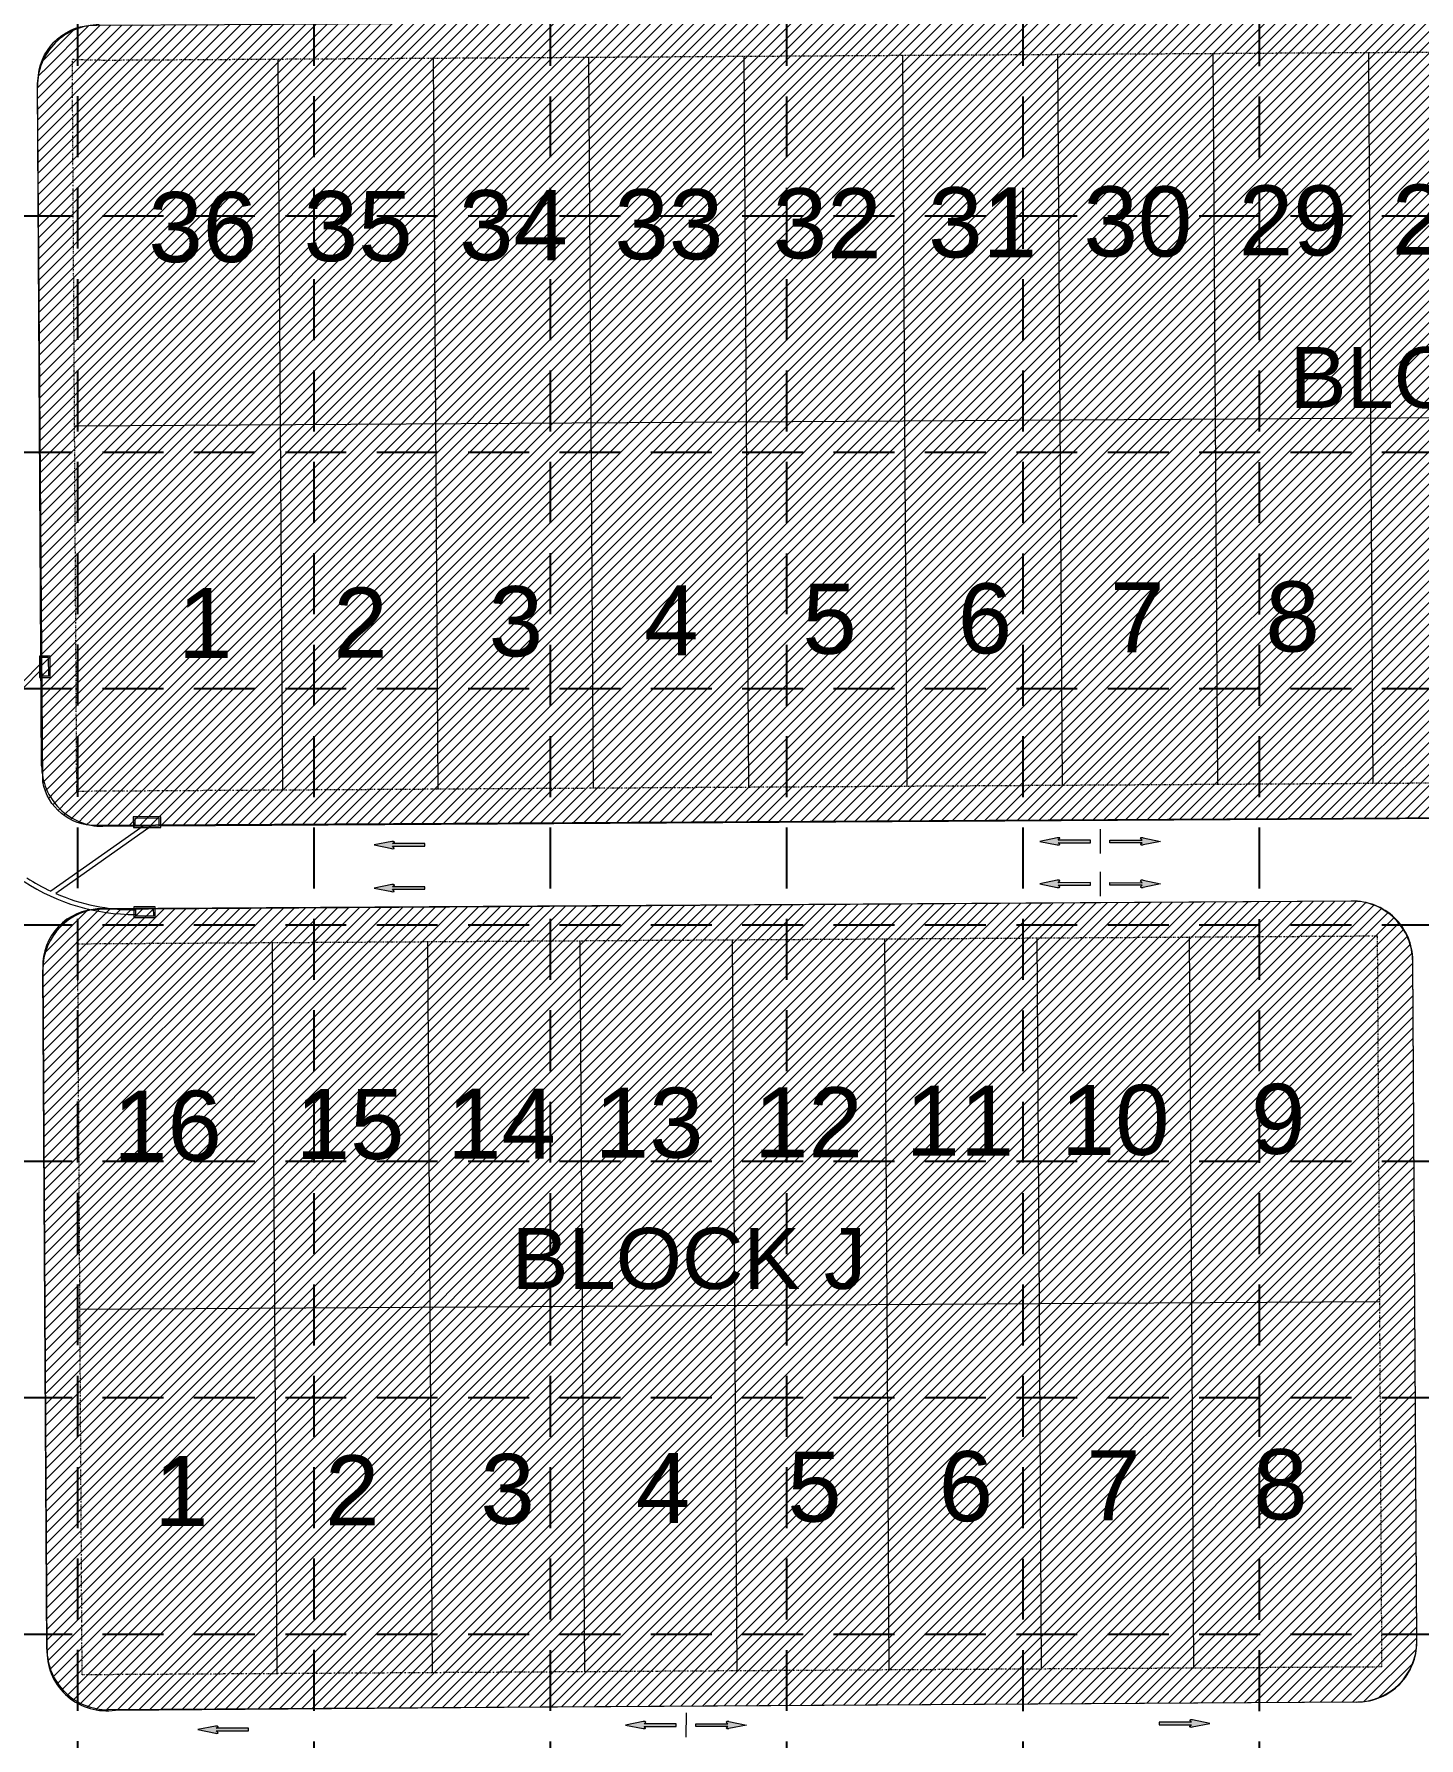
# Model space of a CAD drawing. Extents: x 218174 to 221286, y 216036 to 221010.
# Drawn here: x 219793 to 220248, y 218489 to 219048 of the extents above; entities that cross this region are included whole.
import ezdxf
from ezdxf.enums import TextEntityAlignment as Align

# ---------------------------------------------------------------- set-up
doc = ezdxf.new("R2010")
doc.units = 0
doc.header["$MEASUREMENT"] = 0
doc.linetypes.add('DASHED', pattern=[0.75, 0.5, -0.25])
doc.linetypes.add('DIVIDE', pattern=[1.25, 0.5, -0.25, 0, -0.25, 0, -0.25])
for name, color, linetype, lineweight in [('1 ARROWS', 7, 'Continuous', 0), ('1 BLOCK NUMBERS', 7, 'Continuous', 0), ('1 CURB LINE', 7, 'Continuous', 0), ('1 LOT NUMBERS', 7, 'Continuous', 0), ('1 STORM PIPE', 5, 'Continuous', 0), ('PH.2-10', 7, 'Continuous', 0), ('PH.2-27', 7, 'Continuous', 0), ('PH.2-29', 7, 'Continuous', 0)]:
    doc.layers.add(name, color=color, linetype=linetype, lineweight=lineweight)
doc.layers.add('1 SODDED LOT', color=2, linetype='Continuous')
doc.layers.add('GRID', color=251, linetype='DASHED')
doc.styles.get("Standard").update_dxf_attribs({"font": 'ARIAL.TTF'})

msp = doc.modelspace()

# ---------------------------------------------------------------- hatches: boundary and pattern name
at = {"layer": '1 ARROWS', "linetype": 'Continuous', "lineweight": 0}
h = msp.add_hatch(color=256, dxfattribs=at)
edge = h.paths.add_edge_path()
edge.add_line((219911.32, 218780.92), (219910.77, 218781.52))
edge.add_line((219910.77, 218781.52), (219921.35, 218781.52))
edge.add_line((219921.35, 218781.52), (219921.35, 218782.38))
edge.add_line((219921.35, 218782.38), (219910.77, 218782.38))
edge.add_line((219910.77, 218782.38), (219911.3, 218782.88))
edge.add_line((219911.3, 218782.88), (219911.31, 218782.88))
edge.add_ellipse((219910.77, 218782.93), major_axis=(-0.56, 0), ratio=0.285714, start_angle=162.8173, end_angle=304.7269)
edge.add_line((219910.45, 218783.06), (219910.45, 218783.06))
edge.add_line((219910.45, 218783.06), (219904.72, 218781.93))
edge.add_line((219904.72, 218781.93), (219910.45, 218780.75))
edge.add_line((219910.45, 218780.75), (219910.45, 218780.75))
edge.add_ellipse((219910.77, 218780.88), major_axis=(-0.56, 0), ratio=0.285714, start_angle=54.1685, end_angle=194.4967)
edge.add_line((219911.32, 218780.92), (219911.32, 218780.92))
h = msp.add_hatch(color=256, dxfattribs=at)
edge = h.paths.add_edge_path()
edge.add_line((220129.8, 218782.16), (220129.26, 218782.66))
edge.add_line((220129.26, 218782.66), (220139.85, 218782.68))
edge.add_line((220139.85, 218782.68), (220139.85, 218783.54))
edge.add_line((220139.85, 218783.54), (220129.26, 218783.52))
edge.add_line((220129.26, 218783.52), (220129.81, 218784.13))
edge.add_line((220129.81, 218784.13), (220129.81, 218784.13))
edge.add_ellipse((220129.27, 218784.17), major_axis=(0.56, 0.001), ratio=0.285714, start_angle=-14.4967, end_angle=125.8315)
edge.add_line((220128.94, 218784.3), (220128.94, 218784.3))
edge.add_line((220128.94, 218784.3), (220123.22, 218783.11))
edge.add_line((220123.22, 218783.11), (220128.95, 218781.98))
edge.add_ellipse((220129.27, 218782.11), major_axis=(0.56, 0.001), ratio=0.285714, start_angle=235.2731, end_angle=377.1827)
edge.add_line((220129.81, 218782.16), (220129.8, 218782.16))
edge.add_line((220129.8, 218782.16), (220129.8, 218782.16))
edge.add_line((220129.8, 218782.16), (220129.8, 218782.16))
h = msp.add_hatch(color=256, dxfattribs=at)
edge = h.paths.add_edge_path()
edge.add_line((220156.29, 218782.16), (220156.83, 218782.66))
edge.add_line((220156.83, 218782.66), (220146.25, 218782.68))
edge.add_line((220146.25, 218782.68), (220146.25, 218783.54))
edge.add_line((220146.25, 218783.54), (220156.83, 218783.52))
edge.add_line((220156.83, 218783.52), (220156.28, 218784.13))
edge.add_line((220156.28, 218784.13), (220156.28, 218784.13))
edge.add_ellipse((220156.83, 218784.17), major_axis=(-0.56, 0.001), ratio=0.285714, start_angle=234.1685, end_angle=374.4967, ccw=False)
edge.add_line((220157.15, 218784.3), (220157.15, 218784.3))
edge.add_line((220157.15, 218784.3), (220162.88, 218783.11))
edge.add_line((220162.88, 218783.11), (220157.14, 218781.98))
edge.add_ellipse((220156.83, 218782.11), major_axis=(-0.56, 0.001), ratio=0.285714, start_angle=-17.1827, end_angle=124.7269, ccw=False)
edge.add_line((220156.29, 218782.16), (220156.29, 218782.16))
edge.add_line((220156.29, 218782.16), (220156.29, 218782.16))
edge.add_line((220156.29, 218782.16), (220156.29, 218782.16))
h = msp.add_hatch(color=256, dxfattribs=at)
edge = h.paths.add_edge_path()
edge.add_line((219911.32, 218766.78), (219910.77, 218767.38))
edge.add_line((219910.77, 218767.38), (219921.35, 218767.38))
edge.add_line((219921.35, 218767.38), (219921.35, 218768.24))
edge.add_line((219921.35, 218768.24), (219910.77, 218768.24))
edge.add_line((219910.77, 218768.24), (219911.3, 218768.74))
edge.add_line((219911.3, 218768.74), (219911.31, 218768.75))
edge.add_ellipse((219910.77, 218768.79), major_axis=(-0.56, 0), ratio=0.285714, start_angle=162.8173, end_angle=304.7269)
edge.add_line((219910.45, 218768.92), (219910.45, 218768.92))
edge.add_line((219910.45, 218768.92), (219904.72, 218767.79))
edge.add_line((219904.72, 218767.79), (219910.45, 218766.61))
edge.add_line((219910.45, 218766.61), (219910.45, 218766.61))
edge.add_ellipse((219910.77, 218766.74), major_axis=(-0.56, 0), ratio=0.285714, start_angle=54.1685, end_angle=194.4967)
edge.add_line((219911.32, 218766.78), (219911.32, 218766.78))
h = msp.add_hatch(color=256, dxfattribs=at)
edge = h.paths.add_edge_path()
edge.add_line((220129.8, 218768.19), (220129.26, 218768.69))
edge.add_line((220129.26, 218768.69), (220139.85, 218768.71))
edge.add_line((220139.85, 218768.71), (220139.85, 218769.57))
edge.add_line((220139.85, 218769.57), (220129.26, 218769.55))
edge.add_line((220129.26, 218769.55), (220129.81, 218770.16))
edge.add_line((220129.81, 218770.16), (220129.81, 218770.16))
edge.add_ellipse((220129.27, 218770.2), major_axis=(0.56, 0.001), ratio=0.285714, start_angle=-14.4967, end_angle=125.8315)
edge.add_line((220128.94, 218770.33), (220128.94, 218770.33))
edge.add_line((220128.94, 218770.33), (220123.22, 218769.14))
edge.add_line((220123.22, 218769.14), (220128.95, 218768.01))
edge.add_ellipse((220129.27, 218768.14), major_axis=(0.56, 0.001), ratio=0.285714, start_angle=235.2731, end_angle=377.1827)
edge.add_line((220129.81, 218768.19), (220129.8, 218768.19))
edge.add_line((220129.8, 218768.19), (220129.8, 218768.19))
edge.add_line((220129.8, 218768.19), (220129.8, 218768.19))
h = msp.add_hatch(color=256, dxfattribs=at)
edge = h.paths.add_edge_path()
edge.add_line((220156.29, 218768.19), (220156.83, 218768.69))
edge.add_line((220156.83, 218768.69), (220146.25, 218768.71))
edge.add_line((220146.25, 218768.71), (220146.25, 218769.57))
edge.add_line((220146.25, 218769.57), (220156.83, 218769.55))
edge.add_line((220156.83, 218769.55), (220156.28, 218770.16))
edge.add_line((220156.28, 218770.16), (220156.28, 218770.16))
edge.add_ellipse((220156.83, 218770.2), major_axis=(-0.56, 0.001), ratio=0.285714, start_angle=234.1685, end_angle=374.4967, ccw=False)
edge.add_line((220157.15, 218770.33), (220157.15, 218770.33))
edge.add_line((220157.15, 218770.33), (220162.88, 218769.14))
edge.add_line((220162.88, 218769.14), (220157.14, 218768.01))
edge.add_ellipse((220156.83, 218768.14), major_axis=(-0.56, 0.001), ratio=0.285714, start_angle=-17.1827, end_angle=124.7269, ccw=False)
edge.add_line((220156.29, 218768.19), (220156.29, 218768.19))
edge.add_line((220156.29, 218768.19), (220156.29, 218768.19))
edge.add_line((220156.29, 218768.19), (220156.29, 218768.19))
h = msp.add_hatch(color=256, dxfattribs=at)
edge = h.paths.add_edge_path()
edge.add_line((220172.44, 218494.56), (220172.99, 218493.95))
edge.add_line((220172.99, 218493.95), (220162.4, 218493.95))
edge.add_line((220162.4, 218493.95), (220162.41, 218493.09))
edge.add_line((220162.41, 218493.09), (220172.99, 218493.09))
edge.add_line((220172.99, 218493.09), (220172.45, 218492.59))
edge.add_line((220172.45, 218492.59), (220172.45, 218492.59))
edge.add_ellipse((220172.99, 218492.54), major_axis=(-0.56, 0), ratio=0.285714, start_angle=-17.1827, end_angle=124.7269)
edge.add_line((220173.3, 218492.41), (220173.3, 218492.41))
edge.add_line((220173.3, 218492.41), (220179.04, 218493.55))
edge.add_line((220179.04, 218493.55), (220173.31, 218494.73))
edge.add_line((220173.31, 218494.73), (220173.31, 218494.73))
edge.add_ellipse((220172.98, 218494.6), major_axis=(-0.56, 0), ratio=0.285714, start_angle=234.1685, end_angle=374.4967)
edge.add_line((220172.44, 218494.56), (220172.44, 218494.56))
h = msp.add_hatch(color=256, dxfattribs=at)
edge = h.paths.add_edge_path()
edge.add_line((219853.43, 218490.52), (219852.88, 218491.13))
edge.add_line((219852.88, 218491.13), (219863.46, 218491.13))
edge.add_line((219863.46, 218491.13), (219863.46, 218491.99))
edge.add_line((219863.46, 218491.99), (219852.88, 218491.99))
edge.add_line((219852.88, 218491.99), (219853.41, 218492.49))
edge.add_line((219853.41, 218492.49), (219853.42, 218492.49))
edge.add_ellipse((219852.88, 218492.54), major_axis=(-0.56, 0), ratio=0.285714, start_angle=162.8173, end_angle=304.7269)
edge.add_line((219852.56, 218492.67), (219852.56, 218492.67))
edge.add_line((219852.56, 218492.67), (219846.83, 218491.53))
edge.add_line((219846.83, 218491.53), (219852.56, 218490.35))
edge.add_line((219852.56, 218490.35), (219852.56, 218490.35))
edge.add_ellipse((219852.89, 218490.48), major_axis=(-0.56, 0), ratio=0.285714, start_angle=54.1685, end_angle=194.4967)
edge.add_line((219853.43, 218490.52), (219853.43, 218490.52))
h = msp.add_hatch(color=256, dxfattribs=at)
edge = h.paths.add_edge_path()
edge.add_line((219993.83, 218492.07), (219993.29, 218492.57))
edge.add_line((219993.29, 218492.57), (220003.87, 218492.59))
edge.add_line((220003.87, 218492.59), (220003.87, 218493.45))
edge.add_line((220003.87, 218493.45), (219993.29, 218493.43))
edge.add_line((219993.29, 218493.43), (219993.84, 218494.04))
edge.add_line((219993.84, 218494.04), (219993.84, 218494.04))
edge.add_ellipse((219993.3, 218494.08), major_axis=(0.56, 0.001), ratio=0.285714, start_angle=-14.4967, end_angle=125.8315)
edge.add_line((219992.97, 218494.21), (219992.97, 218494.21))
edge.add_line((219992.97, 218494.21), (219987.24, 218493.02))
edge.add_line((219987.24, 218493.02), (219992.98, 218491.89))
edge.add_ellipse((219993.29, 218492.03), major_axis=(0.56, 0.001), ratio=0.285714, start_angle=235.2731, end_angle=377.1827)
edge.add_line((219993.83, 218492.07), (219993.83, 218492.07))
edge.add_line((219993.83, 218492.07), (219993.83, 218492.07))
edge.add_line((219993.83, 218492.07), (219993.83, 218492.07))
h = msp.add_hatch(color=256, dxfattribs=at)
edge = h.paths.add_edge_path()
edge.add_line((220020.32, 218492.07), (220020.86, 218492.57))
edge.add_line((220020.86, 218492.57), (220010.27, 218492.59))
edge.add_line((220010.27, 218492.59), (220010.27, 218493.45))
edge.add_line((220010.27, 218493.45), (220020.86, 218493.43))
edge.add_line((220020.86, 218493.43), (220020.31, 218494.04))
edge.add_line((220020.31, 218494.04), (220020.31, 218494.04))
edge.add_ellipse((220020.85, 218494.08), major_axis=(-0.56, 0.001), ratio=0.285714, start_angle=234.1685, end_angle=374.4967, ccw=False)
edge.add_line((220021.18, 218494.21), (220021.18, 218494.21))
edge.add_line((220021.18, 218494.21), (220026.9, 218493.02))
edge.add_line((220026.9, 218493.02), (220021.17, 218491.89))
edge.add_ellipse((220020.85, 218492.03), major_axis=(-0.56, 0.001), ratio=0.285714, start_angle=-17.1827, end_angle=124.7269, ccw=False)
edge.add_line((220020.32, 218492.07), (220020.32, 218492.07))
edge.add_line((220020.32, 218492.07), (220020.32, 218492.07))
edge.add_line((220020.32, 218492.07), (220020.32, 218492.07))
at = {"layer": '1 SODDED LOT', "linetype": 'Continuous', "lineweight": 0}
h = msp.add_hatch(dxfattribs=at)
h.set_pattern_fill('ANSI31', color=256, scale=20, style=0)
edge = h.paths.add_edge_path()
edge.add_line((219898.36, 218322.25), (219639.95, 218326.12))
edge.add_line((219639.95, 218326.12), (219639.95, 218655.64))
edge.add_line((219639.95, 218655.64), (219637.47, 218861.45))
edge.add_line((219637.47, 218861.45), (219636.27, 218991.11))
edge.add_line((219636.27, 218991.11), (219635.71, 219057.01))
edge.add_line((219635.71, 219057.01), (219744.33, 219057.51))
edge.add_arc((219744.45, 219031.69), 25.82, 42.9635, 90.2674, ccw=False)
edge.add_arc((219752.22, 219038.93), 15.2, -11.3021, 42.9635, ccw=False)
edge.add_line((219767.13, 219035.95), (219770.08, 218532.4))
edge.add_arc((219748.71, 218532.27), 21.37, -29.7367, 0.3357, ccw=False)
edge.add_arc((219823.43, 218489.59), 64.69, 150.2633, 165.6355)
edge.add_arc((219790.14, 218498.11), 30.32, 165.6355, 211.9913)
edge.add_arc((219818.75, 218515.98), 64.05, 211.9913, 228.4292)
edge.add_arc((219796.7, 218491.12), 30.82, 228.4292, 286.9826)
edge.add_arc((219636.2, 219016.67), 580.33, 286.98259, 288.06319)
edge.add_arc((219813.42, 218473.28), 8.77, 288.0632, 314.3918)
edge.add_arc((219824.18, 218462.29), 6.61, 99.1953, 134.3918, ccw=False)
edge.add_line((219823.13, 218468.81), (219826.29, 218470.19))
edge.add_line((219826.29, 218470.19), (219830.16, 218470.92))
edge.add_line((219830.16, 218470.92), (219877.98, 218471.39))
edge.add_arc((219878.17, 218452.31), 19.08, 10.285, 90.5663, ccw=False)
edge.add_line((219896.95, 218455.72), (219898.36, 218322.25))
h = msp.add_hatch(dxfattribs=at)
h.set_pattern_fill('ANSI31', color=256, scale=20, style=0)
edge = h.paths.add_edge_path()
edge.add_line((219855.55, 219051.24), (220751.37, 219056.67))
edge.add_arc((220751.48, 219037.45), 19.22, 0.8429, 90.3471, ccw=False)
edge.add_line((220770.7, 219037.73), (220771.71, 218811.97))
edge.add_arc((220753.26, 218811.89), 18.45, -95.6881, 0.256, ccw=False)
edge.add_line((220751.43, 218793.53), (219813.33, 218788.28))
edge.add_arc((219813.23, 218805.93), 17.65, 190.6944, 270.3209, ccw=False)
edge.add_line((219795.89, 218802.65), (219794.18, 219031.8))
edge.add_line((219794.18, 219031.8), (219794.47, 219034.56))
edge.add_arc((219812.8, 219032.64), 18.42, 87.4644, 174.0129, ccw=False)
edge.add_line((219813.61, 219051.04), (219855.55, 219051.24))
h = msp.add_hatch(dxfattribs=at)
h.set_pattern_fill('ANSI31', color=256, scale=20, style=0)
edge = h.paths.add_edge_path()
edge.add_line((219947.42, 218498.86), (220227.61, 218500.64))
edge.add_arc((220227.48, 218520.14), 19.5, 270.3651, 360.6555)
edge.add_line((220246.98, 218520.37), (220245.7, 218744.04))
edge.add_arc((220226.16, 218743.93), 19.55, 0.3273, 91.6879)
edge.add_line((220225.58, 218763.47), (219814.18, 218760.79))
edge.add_arc((219814.3, 218742.4), 18.39, 90.3734, 181.9678)
edge.add_line((219795.92, 218741.77), (219797.28, 218517.06))
edge.add_arc((219816.72, 218517.18), 19.44, 180.3462, 278.95)
edge.add_line((219819.74, 218497.98), (219947.42, 218498.86))

# ---------------------------------------------------------------- linework, layer by layer
at = {"layer": '1 ARROWS', "linetype": 'Continuous', "lineweight": 0}
for p, q in [((220143.07, 218787.11), (220143.03, 218779.11)), ((219910.45, 218783.06), (219904.72, 218781.93)), ((219904.72, 218781.93), (219910.45, 218780.75)), ((219910.45, 218783.06), (219910.45, 218783.06)), ((219910.45, 218780.75), (219910.45, 218780.75)), ((219910.77, 218782.38), (219911.3, 218782.88)), ((219921.35, 218782.38), (219910.77, 218782.38)), ((219911.32, 218780.92), (219910.77, 218781.52)), ((219910.77, 218781.52), (219921.35, 218781.52)), ((219911.3, 218782.88), (219911.31, 218782.88)), ((219911.32, 218780.92), (219911.32, 218780.92)), ((219921.35, 218781.52), (219921.35, 218782.38)), ((220128.94, 218784.3), (220123.22, 218783.11)), ((220123.22, 218783.11), (220128.95, 218781.98)), ((220128.94, 218784.3), (220128.94, 218784.3)), ((220129.26, 218783.52), (220129.81, 218784.13)), ((220139.85, 218783.54), (220129.26, 218783.52)), ((220129.26, 218782.66), (220139.85, 218782.68)), ((220129.8, 218782.16), (220129.26, 218782.66)), ((220129.81, 218782.16), (220129.8, 218782.16)), ((220129.8, 218782.16), (220129.8, 218782.16)), ((220129.8, 218782.16), (220129.8, 218782.16)), ((220129.81, 218784.13), (220129.81, 218784.13)), ((220139.85, 218782.68), (220139.85, 218783.54)), ((220146.25, 218782.68), (220146.25, 218783.54)), ((220146.25, 218783.54), (220156.83, 218783.52)), ((220156.83, 218782.66), (220146.25, 218782.68)), ((220156.83, 218783.52), (220156.28, 218784.13)), ((220156.28, 218784.13), (220156.28, 218784.13)), ((220156.29, 218782.16), (220156.83, 218782.66)), ((220156.29, 218782.16), (220156.29, 218782.16)), ((220156.29, 218782.16), (220156.29, 218782.16)), ((220156.29, 218782.16), (220156.29, 218782.16)), ((220162.88, 218783.11), (220157.14, 218781.98)), ((220157.15, 218784.3), (220157.15, 218784.3)), ((220157.15, 218784.3), (220162.88, 218783.11)), ((219910.45, 218768.92), (219904.72, 218767.79)), ((219910.45, 218768.92), (219910.45, 218768.92)), ((219910.77, 218768.24), (219911.3, 218768.74)), ((219911.3, 218768.74), (219911.31, 218768.75)), ((220128.94, 218770.33), (220123.22, 218769.14)), ((220123.22, 218769.14), (220128.95, 218768.01)), ((220128.94, 218770.33), (220128.94, 218770.33)), ((220129.26, 218769.55), (220129.81, 218770.16)), ((220139.85, 218769.57), (220129.26, 218769.55)), ((220129.26, 218768.69), (220139.85, 218768.71)), ((220129.8, 218768.19), (220129.26, 218768.69)), ((220129.81, 218770.16), (220129.81, 218770.16)), ((220139.85, 218768.71), (220139.85, 218769.57)), ((220143.07, 218773.13), (220143.03, 218765.13)), ((220146.25, 218768.71), (220146.25, 218769.57)), ((220146.25, 218769.57), (220156.83, 218769.55)), ((220156.83, 218768.69), (220146.25, 218768.71)), ((220156.83, 218769.55), (220156.28, 218770.16)), ((220156.28, 218770.16), (220156.28, 218770.16)), ((220156.29, 218768.19), (220156.83, 218768.69)), ((220162.88, 218769.14), (220157.14, 218768.01)), ((220157.15, 218770.33), (220157.15, 218770.33)), ((220157.15, 218770.33), (220162.88, 218769.14)), ((219904.72, 218767.79), (219910.45, 218766.61)), ((219910.45, 218766.61), (219910.45, 218766.61)), ((219921.35, 218768.24), (219910.77, 218768.24)), ((219911.32, 218766.78), (219910.77, 218767.38)), ((219910.77, 218767.38), (219921.35, 218767.38)), ((219911.32, 218766.78), (219911.32, 218766.78)), ((219921.35, 218767.38), (219921.35, 218768.24)), ((220129.81, 218768.19), (220129.8, 218768.19)), ((220129.8, 218768.19), (220129.8, 218768.19)), ((220129.8, 218768.19), (220129.8, 218768.19)), ((220156.29, 218768.19), (220156.29, 218768.19)), ((220156.29, 218768.19), (220156.29, 218768.19)), ((220156.29, 218768.19), (220156.29, 218768.19)), ((220007.09, 218497.02), (220007.05, 218489.02)), ((220172.44, 218494.56), (220172.99, 218493.95)), ((220172.44, 218494.56), (220172.44, 218494.56)), ((220179.04, 218493.55), (220173.31, 218494.73)), ((220173.31, 218494.73), (220173.31, 218494.73)), ((219852.56, 218492.67), (219846.83, 218491.53)), ((219846.83, 218491.53), (219852.56, 218490.35)), ((219852.56, 218492.67), (219852.56, 218492.67)), ((219852.56, 218490.35), (219852.56, 218490.35)), ((219852.88, 218491.99), (219853.41, 218492.49)), ((219863.46, 218491.99), (219852.88, 218491.99)), ((219853.43, 218490.52), (219852.88, 218491.13)), ((219852.88, 218491.13), (219863.46, 218491.13)), ((219853.41, 218492.49), (219853.42, 218492.49)), ((219853.43, 218490.52), (219853.43, 218490.52)), ((219863.46, 218491.13), (219863.46, 218491.99)), ((219992.97, 218494.21), (219987.24, 218493.02)), ((219987.24, 218493.02), (219992.98, 218491.89)), ((219992.97, 218494.21), (219992.97, 218494.21)), ((219993.29, 218493.43), (219993.84, 218494.04)), ((220003.87, 218493.45), (219993.29, 218493.43)), ((219993.29, 218492.57), (220003.87, 218492.59)), ((219993.83, 218492.07), (219993.29, 218492.57)), ((219993.83, 218492.07), (219993.83, 218492.07)), ((219993.83, 218492.07), (219993.83, 218492.07)), ((219993.83, 218492.07), (219993.83, 218492.07)), ((219993.84, 218494.04), (219993.84, 218494.04)), ((220003.87, 218492.59), (220003.87, 218493.45)), ((220010.27, 218492.59), (220010.27, 218493.45)), ((220010.27, 218493.45), (220020.86, 218493.43)), ((220020.86, 218492.57), (220010.27, 218492.59)), ((220020.86, 218493.43), (220020.31, 218494.04)), ((220020.31, 218494.04), (220020.31, 218494.04)), ((220020.32, 218492.07), (220020.86, 218492.57)), ((220020.32, 218492.07), (220020.32, 218492.07)), ((220020.32, 218492.07), (220020.32, 218492.07)), ((220020.32, 218492.07), (220020.32, 218492.07)), ((220026.9, 218493.02), (220021.17, 218491.89)), ((220021.18, 218494.21), (220021.18, 218494.21)), ((220021.18, 218494.21), (220026.9, 218493.02)), ((220172.99, 218493.95), (220162.4, 218493.95)), ((220162.4, 218493.95), (220162.41, 218493.09)), ((220162.41, 218493.09), (220172.99, 218493.09)), ((220172.99, 218493.09), (220172.45, 218492.59)), ((220172.45, 218492.59), (220172.45, 218492.59)), ((220173.3, 218492.41), (220179.04, 218493.55)), ((220173.3, 218492.41), (220173.3, 218492.41))]:
    msp.add_line(p, q, dxfattribs=at)
for centre, major_axis, start_param, end_param in [((219910.77, 218782.93), (-0.56, 0), 2.841698, 5.318488), ((219910.77, 218780.88), (-0.56, 0), 0.945418, 3.394608), ((220129.27, 218784.17), (0.56, 0.001), -0.253015, 2.196174), ((220129.27, 218782.11), (0.56, 0.001), 4.10629, 6.58308), ((220156.83, 218784.17), (-0.56, 0.001), 4.087011, 6.536201), ((220156.83, 218782.11), (-0.56, 0.001), -0.299894, 2.176896), ((219910.77, 218768.79), (-0.56, 0), 2.841698, 5.318488), ((220129.27, 218770.2), (0.56, 0.001), -0.253015, 2.196174), ((220156.83, 218770.2), (-0.56, 0.001), 4.087011, 6.536201), ((219910.77, 218766.74), (-0.56, 0), 0.945418, 3.394608), ((220129.27, 218768.14), (0.56, 0.001), 4.10629, 6.58308), ((220156.83, 218768.14), (-0.56, 0.001), -0.299894, 2.176896), ((220172.98, 218494.6), (-0.56, 0), 4.087011, 6.536201), ((219852.88, 218492.54), (-0.56, 0), 2.841698, 5.318488), ((219852.89, 218490.48), (-0.56, 0), 0.945418, 3.394608), ((219993.3, 218494.08), (0.56, 0.001), -0.253015, 2.196174), ((219993.29, 218492.03), (0.56, 0.001), 4.10629, 6.58308), ((220020.85, 218492.03), (-0.56, 0.001), -0.299894, 2.176896), ((220020.85, 218494.08), (-0.56, 0.001), 4.087011, 6.536201), ((220172.99, 218492.54), (-0.56, 0), -0.299894, 2.176896)]:
    msp.add_ellipse(centre, major_axis=major_axis, ratio=0.285714, start_param=start_param, end_param=end_param, dxfattribs=at)
for p in [(219911.3, 218782.88), (219911.3, 218768.74), (219853.41, 218492.49), (220172.45, 218492.59)]:
    msp.add_point(p, dxfattribs=at)
at = {"layer": '1 CURB LINE', "color": 7, "linetype": 'Continuous', "lineweight": 0}
for p, q in [((219795.52, 218807.94), (219794.16, 219030.99)), ((219815.64, 218788.06), (220752.11, 218793.75)), ((219815.8, 218761.06), (220225.54, 218763.55)), ((219797.28, 218517.95), (219795.92, 218740.94)), ((220247.02, 218520.68), (220245.66, 218743.67)), ((220227.14, 218500.56), (219817.4, 218498.07))]:
    msp.add_line(p, q, dxfattribs=at)
for centre, radius, start, end in [((219814.16, 219031.11), 20, 89.2873, 180.3478), ((219815.52, 218808.06), 20, 180.3478, 270.3478), ((220225.66, 218743.55), 20, 0.3478, 90.3478), ((219815.92, 218741.06), 20, 90.3478, 180.3478), ((219798.89, 218499.46), 38.5, 147.755, 302.9405), ((219817.28, 218518.07), 20, 180.3478, 270.3478), ((220227.02, 218520.56), 20, 270.3478, 0.3478)]:
    msp.add_arc(centre, radius, start, end, dxfattribs=at)
at = {"layer": '1 SODDED LOT', "linetype": 'Continuous', "lineweight": 0, "flags": 128}
for points in [[(219855.55, 219051.24), (220751.37, 219056.67, -0.411681), (220770.7, 219037.73), (220771.71, 218811.97, -0.444937), (220751.43, 218793.53), (219813.33, 218788.28, -0.362126), (219795.89, 218802.65), (219794.18, 219031.8), (219794.47, 219034.56, -0.396678), (219813.61, 219051.04)], [(219947.42, 218498.86), (220227.61, 218500.64, 0.415699), (220246.98, 218520.37), (220245.7, 218744.04, 0.421186), (220225.58, 218763.47), (219814.18, 218760.79, 0.422388), (219795.92, 218741.77), (219797.28, 218517.06, 0.458912), (219819.74, 218497.98)]]:
    msp.add_lwpolyline(points, format="xyb", close=True, dxfattribs=at)
at = {"layer": '1 STORM PIPE', "linetype": 'Continuous', "lineweight": 0}
for p, q in [((219795.31, 218841.5), (219783.51, 218829.55)), ((219795.33, 218839.38), (219783.52, 218827.43)), ((219828.83, 218788.14), (219798.57, 218766.73)), ((219831.45, 218788.16), (219800.16, 218766.02))]:
    msp.add_line(p, q, dxfattribs=at)
for radius, start, end in [(65.75, 236.7356, 270.3477), (64.25, 236.7356, 244.8159), (64.25, 246.3653, 270.3477)]:
    msp.add_arc((219825.91, 218824.88), radius, start, end, dxfattribs=at)
at = {"layer": 'GRID', "color": 253, "linetype": 'DASHED', "ltscale": 40}
for p, q in [((219807.4, 216427.7), (219807.4, 220928.3)), ((219884.99, 216427.68), (219884.99, 220928.3)), ((219962.58, 216427.67), (219962.58, 220928.3)), ((220040.18, 216427.66), (220040.18, 220928.3)), ((220117.77, 216427.65), (220117.77, 220928.3)), ((220195.36, 216427.63), (220195.36, 220928.3)), ((218255.54, 218988.48), (221204.07, 218988.48)), ((218255.54, 218910.88), (221204.07, 218910.88)), ((218255.54, 218833.29), (221204.07, 218833.29)), ((218255.54, 218755.7), (221204.07, 218755.7)), ((218255.54, 218678.11), (221204.07, 218678.11)), ((218255.54, 218600.51), (221204.07, 218600.51)), ((218255.54, 218522.92), (221204.07, 218522.92))]:
    msp.add_line(p, q, dxfattribs=at)
at = {"layer": 'PH.2-10', "color": 7, "linetype": 'Continuous', "lineweight": 0}
for points in [[(219794.8, 218843.94), (219794.84, 218836.94), (219798.34, 218836.96), (219798.3, 218843.96)], [(219795.3, 218843.44), (219795.34, 218837.44), (219797.84, 218837.46), (219797.8, 218843.46)], [(219825.64, 218787.62), (219834.64, 218787.68), (219834.62, 218791.18), (219825.62, 218791.12)], [(219826.14, 218788.13), (219834.14, 218788.18), (219834.12, 218790.68), (219826.12, 218790.63)], [(219825.82, 218758.12), (219832.82, 218758.17), (219832.8, 218761.67), (219825.8, 218761.62)], [(219826.32, 218758.63), (219832.32, 218758.66), (219832.3, 218761.16), (219826.3, 218761.13)]]:
    msp.add_lwpolyline(points, close=True, dxfattribs=at)
at = {"layer": 'PH.2-27', "color": 7, "linetype": 'DIVIDE', "lineweight": 0}
for p, q in [((219819.36, 219039.59), (220759.08, 219045.29)), ((219807.07, 218799.51), (219805.61, 219039.85)), ((220760.54, 218805.3), (219807.07, 218799.51)), ((219807.37, 218749.51), (220234.11, 218752.1)), ((220235.57, 218512.11), (220234.11, 218752.1)), ((219808.83, 218509.52), (219807.37, 218749.51)), ((220235.57, 218512.11), (219808.83, 218509.52))]:
    msp.add_line(p, q, dxfattribs=at)
for centre, radius, start, end in [((219817.69, 219314.59), 275, 267.4825, 270.3478), ((219798.89, 218499.46), 50, 143.4779, 307.2177)]:
    msp.add_arc(centre, radius, start, end, dxfattribs=at)
at = {"layer": 'PH.2-29', "color": 7, "linetype": 'Continuous', "lineweight": 0}
for p, q in [((219873.1, 219039.92), (219873.83, 218919.92)), ((219924.1, 219040.23), (219924.83, 218920.23)), ((219975.1, 219040.54), (219975.83, 218920.54)), ((220026.1, 219040.85), (220026.83, 218920.85)), ((220078.1, 219041.16), (220078.82, 218921.16)), ((220129.09, 219041.47), (220129.82, 218921.47)), ((220180.09, 219041.78), (220180.82, 218921.78)), ((220231.09, 219042.09), (220231.82, 218922.09)), ((219806.34, 218919.51), (220759.81, 218925.3)), ((219873.83, 218919.92), (219874.56, 218799.92)), ((219924.83, 218920.23), (219925.56, 218800.23)), ((219975.83, 218920.54), (219976.55, 218800.54)), ((220026.83, 218920.85), (220027.55, 218800.85)), ((220078.82, 218921.16), (220079.55, 218801.17)), ((220129.82, 218921.47), (220130.55, 218801.47)), ((220180.82, 218921.78), (220181.55, 218801.78)), ((220231.82, 218922.09), (220232.55, 218802.09)), ((220173.09, 218631.73), (220172.36, 218751.73)), ((219872.1, 218629.9), (219871.37, 218749.9)), ((219923.1, 218630.21), (219922.37, 218750.21)), ((219973.1, 218630.52), (219972.37, 218750.51)), ((220023.1, 218630.82), (220022.37, 218750.82)), ((220073.09, 218631.12), (220072.37, 218751.12)), ((220123.09, 218631.43), (220122.36, 218751.42)), ((219808.1, 218629.51), (220234.84, 218632.1)), ((219872.83, 218509.9), (219872.1, 218629.9)), ((219923.83, 218510.21), (219923.1, 218630.21)), ((219973.82, 218510.52), (219973.1, 218630.52)), ((220023.82, 218510.82), (220023.1, 218630.82)), ((220073.82, 218511.13), (220073.09, 218631.12)), ((220123.82, 218511.43), (220123.09, 218631.43)), ((220173.82, 218511.73), (220173.09, 218631.73))]:
    msp.add_line(p, q, dxfattribs=at)

# ---------------------------------------------------------------- texts
at = {"layer": '1 BLOCK NUMBERS', "color": 7, "linetype": 'Continuous', "lineweight": 0}
for s, p in [('BLOCK G', (220267.4, 218935.39)), ('BLOCK J', (220008.07, 218646.22))]:
    msp.add_text(s, height=20, dxfattribs=at).set_placement(p, align=Align.MIDDLE)
at = {"layer": '1 LOT NUMBERS', "color": 7, "linetype": 'Continuous', "lineweight": 0}
for s, p in [('32', (220053.43, 218986.01)), ('31', (220104.43, 218986.32)), ('30', (220155.43, 218986.63)), ('29', (220206.43, 218986.94)), ('28', (220256.69, 218987.24)), ('36', (219848.43, 218984.77)), ('35', (219899.43, 218985.08)), ('34', (219950.43, 218985.39)), ('33', (220001.43, 218985.69)), ('1', (219849.22, 218854.77)), ('2', (219900.22, 218855.08)), ('3', (219951.22, 218855.39)), ('4', (220002.22, 218855.7)), ('5', (220054.22, 218856.01)), ('6', (220105.22, 218856.32)), ('7', (220155.22, 218856.63)), ('8', (220206.22, 218856.93)), ('16', (219836.84, 218689.82)), ('15', (219896.77, 218690.18)), ('14', (219946.5, 218690.48)), ('13', (219994.96, 218690.78)), ('12', (220047.24, 218691.09)), ('11', (220096.97, 218691.4)), ('10', (220147.97, 218691.7)), ('9', (220201.52, 218692.03)), ('8', (220202.25, 218572.1)), ('1', (219841.4, 218569.91)), ('2', (219897.5, 218570.25)), ('3', (219948.51, 218570.56)), ('4', (219999.51, 218570.87)), ('5', (220049.24, 218571.17)), ('6', (220098.97, 218571.47)), ('7', (220147.42, 218571.77))]:
    msp.add_text(s, height=23, dxfattribs=at).set_placement(p, align=Align.MIDDLE)

doc.saveas('drawing.dxf')
